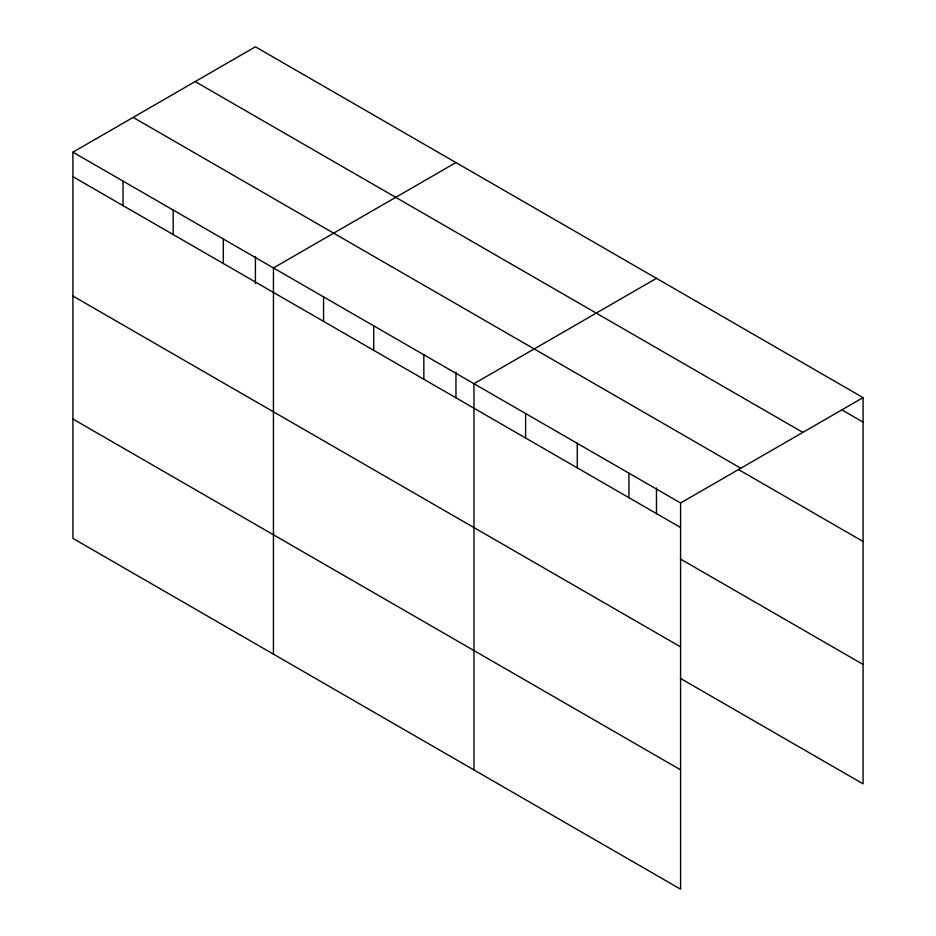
<?xml version="1.0" encoding="UTF-8"?>
<svg xmlns="http://www.w3.org/2000/svg" width="936" height="936" viewBox="0 0 936 936"><rect width="100%" height="100%" fill="white"/><g stroke="black" fill="none" stroke-linecap="round" stroke-linejoin="round"><path stroke-width="1.4" d="M72.914 152.17L680.577 502.995L680.577 889.2L72.914 538.375L72.914 152.17L255.423 46.8L863.086 397.625L863.086 783.83L680.413 678.366M455.949 162.571L273.441 267.942L273.441 654.147M656.475 278.343L473.967 383.713L473.967 769.918M680.577 502.995L863.086 397.625M841.663 409.769L863.086 422.124M195.191 81.572L802.854 432.397M133.146 117.398L740.809 468.222M738.364 469.486L863.086 541.488M72.914 176.67L680.577 527.495M680.413 559.003L863.086 664.466M72.914 296.033L680.577 646.858M72.914 419.012L680.577 769.837M656.475 487.984L656.475 513.724M628.922 473.183L628.922 497.671M577.278 443.36L577.278 467.86M525.622 413.536L525.622 438.036M455.949 372.212L455.949 397.952M423.844 354.779L423.844 379.267M373.71 325.833L373.71 350.333M323.575 296.887L323.575 321.387M255.423 256.441L255.423 283.608M223.318 238.996L223.318 263.496M173.183 210.062L173.183 234.55M123.049 181.116L123.049 205.616"/></g></svg>
